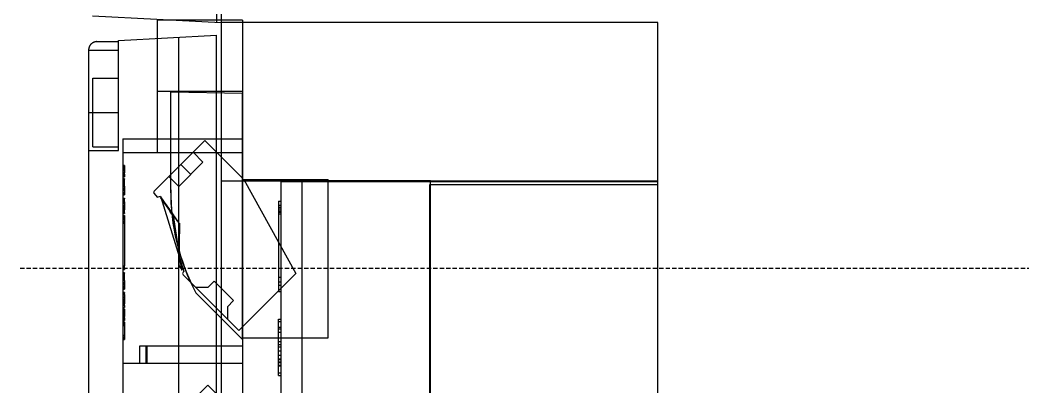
# Model space of a CAD drawing. Extents: x 0 to 233, y 0 to 414.
# Drawn here: x 0 to 116.5, y 193.2 to 235.8 of the extents above; entities that cross this region are included whole.
import ezdxf

# ---------------------------------------------------------------- set-up
doc = ezdxf.new("R2010")
doc.units = 0
doc.linetypes.add('DASHED', pattern=[0.75, 0.5, -0.25])
doc.layers.add('-15N-THT. THIẾT BỊ ĐÓNG MỞ', color=40, linetype='CONTINUOUS')

# ---------------------------------------------------------------- blocks, each defined once
blk = doc.blocks.new('06 - N - SC VSD CHIẾU HÔNG ATV630U75~D11N4')
at = {"layer": '-15N-THT. THIẾT BỊ ĐÓNG MỞ'}
for p, q in [((-210.13, 28.57), (-210.13, 171.66)), ((-209.63, 171.66), (-209.63, -90.99)), ((-224.57, 29.32), (-209.63, 28.54)), ((-217.09, 28.81), (-217.09, 13.43)), ((-207.15, 28.81), (-217.09, 28.81)), ((-217.09, 28.81), (-217.09, 28.81)), ((-214.7, 28.81), (-214.7, 28.81)), ((-158.93, 28.54), (-209.63, 28.54)), ((-209.63, 28.54), (-209.63, 28.54)), ((-207.15, 28.81), (-207.15, -40.17)), ((-207.15, 28.81), (-207.15, 28.81)), ((-207.15, 28.54), (-207.15, 28.54)), ((-158.93, 28.54), (-158.93, 28.54)), ((-158.93, -100.44), (-158.93, 28.54)), ((-221.57, 26.45), (-210.17, 27.05)), ((-214.61, 26.81), (-214.61, 26.81)), ((-214.61, 26.81), (-214.61, -200.32)), ((-210.17, 27.05), (-210.17, 27.05)), ((-210.17, -92.34), (-210.17, 27.05)), ((-224.99, 25.65), (-225, 25.62)), ((-224.98, 25.69), (-224.99, 25.65)), ((-224.96, 25.72), (-224.98, 25.69)), ((-224.95, 25.75), (-224.96, 25.72)), ((-224.93, 25.78), (-224.95, 25.75)), ((-224.92, 25.81), (-224.93, 25.78)), ((-224.9, 25.84), (-224.92, 25.81)), ((-224.88, 25.87), (-224.9, 25.84)), ((-224.86, 25.9), (-224.88, 25.87)), ((-224.84, 25.93), (-224.86, 25.9)), ((-224.82, 25.96), (-224.84, 25.93)), ((-224.8, 25.98), (-224.82, 25.96)), ((-224.77, 26.01), (-224.8, 25.98)), ((-224.75, 26.03), (-224.77, 26.01)), ((-224.73, 26.05), (-224.75, 26.03)), ((-224.7, 26.07), (-224.73, 26.05)), ((-224.68, 26.09), (-224.7, 26.07)), ((-224.65, 26.11), (-224.68, 26.09)), ((-224.63, 26.13), (-224.65, 26.11)), ((-224.6, 26.15), (-224.63, 26.13)), ((-224.58, 26.17), (-224.6, 26.15)), ((-224.55, 26.18), (-224.58, 26.17)), ((-224.52, 26.2), (-224.55, 26.18)), ((-224.5, 26.21), (-224.52, 26.2)), ((-224.47, 26.22), (-224.5, 26.21)), ((-224.44, 26.24), (-224.47, 26.22)), ((-224.42, 26.25), (-224.44, 26.24)), ((-224.39, 26.26), (-224.42, 26.25)), ((-224.36, 26.27), (-224.39, 26.26)), ((-224.33, 26.28), (-224.36, 26.27)), ((-224.3, 26.29), (-224.33, 26.28)), ((-224.28, 26.29), (-224.3, 26.29)), ((-224.25, 26.3), (-224.28, 26.29)), ((-224.22, 26.3), (-224.25, 26.3)), ((-224.19, 26.31), (-224.22, 26.3)), ((-224.16, 26.31), (-224.19, 26.31)), ((-224.14, 26.31), (-224.16, 26.31)), ((-224.11, 26.32), (-224.14, 26.31)), ((-224.1, 26.32), (-224.11, 26.32)), ((-224.1, 26.32), (-221.57, 26.32)), ((-224.1, 26.32), (-224.1, 26.32)), ((-221.57, 13.68), (-221.57, 26.45)), ((-221.57, 26.45), (-221.57, 26.45)), ((-221.57, 26.32), (-221.57, 26.32)), ((-225.03, 25.47), (-225.04, 25.44)), ((-225.04, 25.44), (-225.04, 25.4)), ((-225.04, 25.4), (-225.04, 25.36)), ((-225.04, 25.36), (-225.04, 25.32)), ((-225.04, 25.32), (-221.57, 25.32)), ((-225.04, 25.32), (-225.04, 25.32)), ((-225.04, 25.32), (-225.04, -201.27)), ((-225.02, 25.55), (-225.03, 25.51)), ((-225.03, 25.51), (-225.03, 25.47)), ((-225.01, 25.58), (-225.02, 25.55)), ((-225, 25.62), (-225.01, 25.58)), ((-224.55, 14.12), (-224.55, 22.08)), ((-224.55, 22.08), (-221.57, 22.08)), ((-207.15, 20.51), (-217.09, 20.51)), ((-217.09, 20.51), (-217.09, 20.51)), ((-215.5, 20.49), (-207.15, 20.34)), ((-215.5, 20.49), (-215.49, 20.49)), ((-215.5, 9.1), (-215.5, 20.49)), ((-215.49, 9.1), (-215.49, 20.49)), ((-215.49, 20.49), (-207.15, 20.34)), ((-207.15, 20.51), (-207.15, 20.51)), ((-207.15, 20.34), (-207.15, 20.34)), ((-207.15, -8.28), (-207.15, 20.34)), ((-225.04, 18.1), (-221.57, 18.1)), ((-224.55, 14.12), (-221.57, 14.12)), ((-221.07, 15.02), (-207.15, 15.02)), ((-221.07, 15.02), (-221.07, 15.02)), ((-221.07, 15.02), (-221.07, -36.51)), ((-217.43, 8.95), (-211.52, 14.85)), ((-217.09, 15.02), (-217.09, 15.02)), ((-211.52, 14.85), (-211.52, 14.85)), ((-211.52, 14.85), (-207.15, 10.48)), ((-207.15, 15.02), (-207.15, 15.02)), ((-225.04, 13.68), (-225.04, 13.68)), ((-225.04, 13.68), (-221.57, 13.68)), ((-221.57, 13.68), (-221.57, 13.68)), ((-221.07, 13.43), (-207.15, 13.43)), ((-221.07, 13.43), (-221.07, 13.43)), ((-217.09, 13.43), (-217.09, 13.43)), ((-212.91, 13.47), (-211.75, 12.31)), ((-220.87, 11.93), (-221.07, 11.93)), ((-221.07, 11.93), (-220.87, 11.93)), ((-220.87, 11.88), (-221.07, 11.88)), ((-221.07, 11.8), (-220.87, 11.8)), ((-220.87, 11.78), (-221.07, 11.78)), ((-220.87, 11.77), (-221.07, 11.77)), ((-221.07, 11.77), (-220.87, 11.77)), ((-220.87, 11.72), (-221.07, 11.72)), ((-221.07, 11.7), (-220.87, 11.7)), ((-220.87, 11.66), (-221.07, 11.66)), ((-220.87, 11.93), (-220.87, 11.93)), ((-220.87, 11.93), (-220.87, 11.08)), ((-211.75, 12.31), (-214.56, 9.49)), ((-213.16, 10.9), (-214.32, 12.06)), ((-221.07, 11.56), (-220.87, 11.56)), ((-221.07, 11.55), (-220.87, 11.55)), ((-221.07, 11.47), (-220.87, 11.47)), ((-220.87, 11.43), (-221.07, 11.43)), ((-220.87, 11.39), (-221.07, 11.39)), ((-221.07, 11.38), (-221.07, 11.38)), ((-221.07, 11.38), (-220.87, 11.38)), ((-221.07, 11.38), (-220.87, 11.38)), ((-221.07, 11.38), (-220.87, 11.38)), ((-220.87, 11.37), (-221.07, 11.37)), ((-220.87, 11.3), (-221.07, 11.3)), ((-220.87, 11.13), (-221.07, 11.13)), ((-221.07, 11.08), (-220.87, 11.08)), ((-220.87, 11.01), (-221.07, 11.01)), ((-220.87, 10.93), (-221.07, 10.93)), ((-220.87, 10.92), (-221.07, 10.92)), ((-221.07, 10.89), (-221.07, 10.89)), ((-220.87, 10.89), (-221.07, 10.89)), ((-221.07, 10.89), (-220.87, 10.89)), ((-221.07, 10.89), (-220.87, 10.89)), ((-221.07, 10.83), (-220.87, 10.83)), ((-221.07, 10.82), (-220.87, 10.82)), ((-221.07, 10.66), (-220.87, 10.66)), ((-220.87, 10.66), (-221.07, 10.66)), ((-220.87, 10.61), (-221.07, 10.61)), ((-221.07, 10.61), (-220.87, 10.61)), ((-221.07, 10.61), (-220.87, 10.61)), ((-220.87, 11.38), (-220.87, 11.38)), ((-220.87, 10.92), (-220.87, 11.08)), ((-220.87, 10.92), (-220.87, 10.89)), ((-220.87, 10.89), (-220.87, 10.89)), ((-220.87, 10.89), (-220.87, 10.82)), ((-220.87, 10.82), (-220.87, 10.66)), ((-220.87, 10.66), (-220.87, 10.61)), ((-215.72, 10.65), (-214.56, 9.49)), ((-220.87, 10.39), (-221.07, 10.39)), ((-220.87, 10.36), (-221.07, 10.36)), ((-221.07, 10.36), (-220.87, 10.36)), ((-220.87, 10.32), (-221.07, 10.32)), ((-220.87, 10.31), (-221.07, 10.31)), ((-221.07, 10.29), (-220.87, 10.29)), ((-220.87, 10.29), (-221.07, 10.29)), ((-220.87, 10.2), (-221.07, 10.2)), ((-220.87, 10.15), (-221.07, 10.15)), ((-221.07, 10.09), (-220.87, 10.09)), ((-221.07, 9.99), (-220.87, 9.99)), ((-221.07, 9.98), (-220.87, 9.98)), ((-220.87, 9.94), (-221.07, 9.94)), ((-221.07, 9.92), (-220.87, 9.92)), ((-220.87, 9.89), (-221.07, 9.89)), ((-220.87, 9.81), (-221.07, 9.81)), ((-220.87, 9.78), (-221.07, 9.78)), ((-220.87, 9.67), (-221.07, 9.67)), ((-220.87, 9.52), (-221.07, 9.52)), ((-220.87, 9.51), (-221.07, 9.51)), ((-220.87, 9.49), (-221.07, 9.49)), ((-220.87, 9.47), (-221.07, 9.47)), ((-220.87, 10.39), (-220.87, 10.36)), ((-220.87, 9.52), (-220.87, 10.36)), ((-220.87, 9.52), (-220.87, 8.52)), ((-158.93, 10.1), (-209.63, 10.1)), ((-209.63, 10.1), (-209.63, 10.1)), ((-207.15, 10.48), (-207.15, 10.48)), ((-207.15, 10.32), (-207.15, 10.32)), ((-207.15, 10.32), (-197.21, 10.32)), ((-207, 10.32), (-200.98, -0.6)), ((-207, 10.32), (-207, 10.32)), ((-205.95, 10.1), (-205.95, 10.15)), ((-185.33, 10.15), (-205.95, 10.15)), ((-205.95, 10.15), (-205.95, 10.15)), ((-205.95, 10.1), (-205.95, 10.1)), ((-202.68, 10.15), (-202.68, 10.1)), ((-202.68, 10.03), (-202.68, 10.03)), ((-158.93, 10.03), (-202.68, 10.03)), ((-202.68, -40.49), (-202.68, 10.03)), ((-200.21, 10.1), (-200.21, 10.15)), ((-200.21, -40.49), (-200.21, 10.03)), ((-197.21, -8.07), (-197.21, 10.32)), ((-197.21, 10.32), (-197.21, 10.32)), ((-185.38, 9.72), (-185.38, 9.72)), ((-185.38, 9.72), (-158.93, 9.72)), ((-185.38, -40.49), (-185.38, 9.72)), ((-185.33, 10.1), (-185.33, 10.15)), ((-185.33, 10.15), (-185.33, 10.15)), ((-185.33, 10.1), (-185.33, 10.1)), ((-185.33, -40.49), (-185.33, 10.03)), ((-185.33, 9.72), (-185.33, 9.72)), ((-158.93, 10.1), (-158.93, 10.1)), ((-158.93, 10.03), (-158.93, 10.03)), ((-158.93, 9.72), (-158.93, 9.72)), ((-220.87, 9.27), (-221.07, 9.27)), ((-221.07, 9.17), (-220.87, 9.17)), ((-220.87, 9.09), (-221.07, 9.09)), ((-220.87, 9.08), (-221.07, 9.08)), ((-221.07, 9.03), (-220.87, 9.03)), ((-221.07, 9.03), (-220.87, 9.03)), ((-221.07, 8.79), (-220.87, 8.79)), ((-220.87, 8.78), (-221.07, 8.78)), ((-220.87, 8.59), (-221.07, 8.59)), ((-221.07, 8.52), (-220.87, 8.52)), ((-221.07, 8.52), (-220.87, 8.52)), ((-220.87, 8.52), (-220.87, 8.52)), ((-217.43, 8.95), (-217.43, 8.95)), ((-217.43, 8.67), (-217.06, 8.26)), ((-217.43, 8.67), (-217.43, 8.67)), ((-217.06, 8.26), (-216.68, 8.36)), ((-217.06, 8.26), (-217.06, 8.26)), ((-216.61, 8.27), (-216.69, 8.21)), ((-216.69, 8.21), (-216.69, 8.21)), ((-216.69, 8.21), (-216.67, 8.18)), ((-216.68, 8.36), (-213.99, -0.38)), ((-216.68, 8.36), (-216.68, 8.36)), ((-216.6, 8.25), (-216.68, 8.19)), ((-216.59, 8.24), (-216.67, 8.18)), ((-216.59, 8.24), (-216.67, 8.18)), ((-216.67, 8.18), (-216.59, 8.24)), ((-216.59, 8.23), (-216.67, 8.18)), ((-216.67, 8.18), (-216.01, 7.24)), ((-216.67, 8.18), (-216.67, 8.18)), ((-216.57, 8.2), (-216.65, 8.15)), ((-216.65, 8.15), (-216.57, 8.2)), ((-216.56, 8.2), (-216.64, 8.14)), ((-216.56, 8.19), (-216.64, 8.13)), ((-216.56, 8.19), (-216.64, 8.14)), ((-216.55, 8.18), (-216.63, 8.12)), ((-216.63, 8.12), (-216.55, 8.18)), ((-216.54, 8.17), (-216.63, 8.11)), ((-216.55, 8.17), (-216.63, 8.12)), ((-216.54, 8.17), (-216.62, 8.11)), ((-216.61, 8.27), (-216.61, 8.27)), ((-216.59, 8.23), (-216.59, 8.23)), ((-216.56, 8.19), (-216.56, 8.19)), ((-215.5, 9.1), (-215.49, 9.1)), ((-221.07, 8.13), (-221.07, 8.13)), ((-221.07, 8.13), (-220.87, 8.13)), ((-221.07, 8.13), (-220.87, 8.13)), ((-220.87, 8.11), (-221.07, 8.11)), ((-221.07, 8.06), (-220.87, 8.06)), ((-220.87, 8.05), (-221.07, 8.05)), ((-220.87, 7.88), (-221.07, 7.88)), ((-220.87, 7.82), (-221.07, 7.82)), ((-220.87, 7.7), (-221.07, 7.7)), ((-221.07, 7.64), (-221.07, 7.64)), ((-221.07, 7.64), (-220.87, 7.64)), ((-221.07, 7.57), (-220.87, 7.57)), ((-220.87, 7.47), (-221.07, 7.47)), ((-221.07, 7.3), (-220.87, 7.3)), ((-221.07, 7.12), (-220.87, 7.12)), ((-220.87, 7.06), (-221.07, 7.06)), ((-220.87, 8.13), (-220.87, 8.13)), ((-220.87, 8.13), (-220.87, 8.13)), ((-220.87, 8.13), (-220.87, 8.06)), ((-220.87, 7.7), (-220.87, 8.06)), ((-220.87, 7.7), (-220.87, 7.3)), ((-220.87, 7.64), (-220.87, 7.64)), ((-220.87, 7.3), (-220.87, 6.9)), ((-216.64, 8.13), (-216.64, 8.13)), ((-216.52, 8.14), (-216.6, 8.08)), ((-216.52, 8.13), (-216.6, 8.08)), ((-216.51, 8.12), (-216.59, 8.06)), ((-216.5, 8.11), (-216.58, 8.05)), ((-216.49, 8.1), (-216.58, 8.04)), ((-216.49, 8.1), (-216.57, 8.04)), ((-216.47, 8.06), (-216.55, 8)), ((-216.47, 8.06), (-216.55, 8)), ((-216.45, 8.04), (-216.54, 7.99)), ((-216.45, 8.04), (-216.53, 7.98)), ((-216.45, 8.04), (-216.53, 7.98)), ((-216.53, 7.98), (-216.53, 7.98)), ((-216.44, 8.02), (-216.52, 7.96)), ((-216.44, 8.02), (-216.52, 7.96)), ((-216.52, 7.96), (-216.44, 8.02)), ((-216.52, 7.96), (-216.44, 8.02)), ((-216.42, 8), (-216.5, 7.94)), ((-216.42, 7.99), (-216.5, 7.94)), ((-216.42, 7.99), (-216.5, 7.93)), ((-216.5, 7.93), (-216.42, 7.99)), ((-216.41, 7.98), (-216.49, 7.92)), ((-216.41, 7.98), (-216.49, 7.92)), ((-216.4, 7.97), (-216.48, 7.91)), ((-216.4, 7.97), (-216.48, 7.91)), ((-216.4, 7.96), (-216.48, 7.91)), ((-216.48, 7.91), (-216.4, 7.96)), ((-216.48, 7.91), (-216.4, 7.96)), ((-216.39, 7.95), (-216.47, 7.9)), ((-216.39, 7.95), (-216.47, 7.9)), ((-216.38, 7.94), (-216.46, 7.88)), ((-216.38, 7.94), (-216.46, 7.88)), ((-216.38, 7.93), (-216.46, 7.88)), ((-216.45, 8.04), (-216.45, 8.04)), ((-216.37, 7.93), (-216.45, 7.87)), ((-216.37, 7.92), (-216.45, 7.87)), ((-216.37, 7.92), (-216.45, 7.86)), ((-216.37, 7.92), (-216.45, 7.86)), ((-216.37, 7.92), (-216.45, 7.86)), ((-216.37, 7.92), (-216.45, 7.86)), ((-216.37, 7.92), (-216.45, 7.87)), ((-216.37, 7.92), (-216.45, 7.86)), ((-216.45, 7.86), (-216.37, 7.92)), ((-216.45, 7.86), (-216.37, 7.92)), ((-216.36, 7.91), (-216.44, 7.85)), ((-216.36, 7.9), (-216.44, 7.85)), ((-216.36, 7.9), (-216.44, 7.85)), ((-216.44, 7.85), (-216.44, 7.85)), ((-216.35, 7.89), (-216.43, 7.83)), ((-216.35, 7.89), (-216.43, 7.84)), ((-216.34, 7.88), (-216.42, 7.82)), ((-216.34, 7.88), (-216.42, 7.82)), ((-216.42, 7.82), (-216.34, 7.88)), ((-216.34, 7.87), (-216.42, 7.82)), ((-216.33, 7.87), (-216.41, 7.81)), ((-216.33, 7.86), (-216.41, 7.81)), ((-216.32, 7.86), (-216.41, 7.8)), ((-216.33, 7.86), (-216.41, 7.8)), ((-216.41, 7.81), (-216.41, 7.81)), ((-216.32, 7.85), (-216.4, 7.79)), ((-216.38, 7.94), (-216.39, 7.95)), ((-216.31, 7.84), (-216.39, 7.78)), ((-216.31, 7.83), (-216.39, 7.78)), ((-216.31, 7.83), (-216.39, 7.77)), ((-216.31, 7.83), (-216.39, 7.78)), ((-216.3, 7.83), (-216.39, 7.77)), ((-216.37, 7.93), (-216.38, 7.94)), ((-216.3, 7.82), (-216.38, 7.76)), ((-216.29, 7.81), (-216.38, 7.76)), ((-216.36, 7.91), (-216.37, 7.93)), ((-216.29, 7.81), (-216.37, 7.75)), ((-216.29, 7.8), (-216.37, 7.75)), ((-216.36, 7.91), (-216.36, 7.91)), ((-216.35, 7.89), (-216.36, 7.91)), ((-216.28, 7.8), (-216.36, 7.74)), ((-216.28, 7.79), (-216.36, 7.73)), ((-216.28, 7.79), (-216.36, 7.73)), ((-216.28, 7.79), (-216.36, 7.73)), ((-216.28, 7.79), (-216.36, 7.74)), ((-216.34, 7.87), (-216.35, 7.89)), ((-216.27, 7.78), (-216.35, 7.73)), ((-216.32, 7.85), (-216.34, 7.87)), ((-216.33, 7.86), (-216.33, 7.86)), ((-216.31, 7.83), (-216.32, 7.85)), ((-216.24, 7.73), (-216.32, 7.67)), ((-216.23, 7.72), (-216.31, 7.67)), ((-216.23, 7.72), (-216.31, 7.66)), ((-216.22, 7.71), (-216.3, 7.66)), ((-216.22, 7.7), (-216.3, 7.65)), ((-216.21, 7.7), (-216.3, 7.64)), ((-216.21, 7.7), (-216.29, 7.64)), ((-216.19, 7.67), (-216.28, 7.61)), ((-216.19, 7.67), (-216.27, 7.61)), ((-216.19, 7.66), (-216.27, 7.6)), ((-216.19, 7.66), (-216.27, 7.61)), ((-216.19, 7.66), (-216.27, 7.6)), ((-216.19, 7.66), (-216.27, 7.61)), ((-216.18, 7.65), (-216.26, 7.59)), ((-216.18, 7.65), (-216.26, 7.6)), ((-216.17, 7.64), (-216.25, 7.58)), ((-216.17, 7.64), (-216.25, 7.58)), ((-216.25, 7.58), (-216.25, 7.58)), ((-216.15, 7.61), (-216.23, 7.55)), ((-216.15, 7.61), (-216.23, 7.55)), ((-216.14, 7.6), (-216.22, 7.54)), ((-216.13, 7.59), (-216.22, 7.53)), ((-216.13, 7.58), (-216.21, 7.52)), ((-216.21, 7.52), (-216.21, 7.52)), ((-216.17, 7.64), (-216.17, 7.64)), ((-216.09, 7.52), (-216.17, 7.47)), ((-216.07, 7.49), (-216.15, 7.44)), ((-216.06, 7.48), (-216.14, 7.42)), ((-216.05, 7.47), (-216.14, 7.41)), ((-216.13, 7.58), (-216.13, 7.58)), ((-216.04, 7.46), (-216.12, 7.4)), ((-216.04, 7.45), (-216.12, 7.39)), ((-216.12, 7.4), (-216.12, 7.4)), ((-216.03, 7.44), (-216.11, 7.38)), ((-216.03, 7.43), (-216.11, 7.38)), ((-216.03, 7.43), (-216.11, 7.38)), ((-216.01, 7.41), (-216.09, 7.35)), ((-216.01, 7.41), (-216.09, 7.35)), ((-216.09, 7.35), (-216.09, 7.35)), ((-216, 7.4), (-216.08, 7.34)), ((-216, 7.39), (-216.08, 7.33)), ((-216.08, 7.34), (-216.08, 7.34)), ((-215.98, 7.36), (-216.06, 7.3)), ((-215.97, 7.35), (-216.05, 7.29)), ((-216.04, 7.46), (-216.04, 7.46)), ((-215.96, 7.34), (-216.04, 7.28)), ((-215.96, 7.34), (-216.04, 7.28)), ((-215.95, 7.33), (-216.03, 7.27)), ((-215.95, 7.32), (-216.03, 7.27)), ((-215.95, 7.32), (-216.03, 7.26)), ((-216.03, 7.27), (-216.03, 7.27)), ((-215.94, 7.3), (-216.02, 7.24)), ((-216.01, 7.41), (-216.01, 7.41)), ((-215.93, 7.3), (-216.01, 7.24)), ((-216.01, 7.24), (-216.01, 7.24)), ((-216.01, 7.24), (-216.01, 7.23)), ((-216.01, 7.23), (-216.01, 7.23)), ((-216.01, 7.23), (-216, 7.22)), ((-216, 7.4), (-216, 7.4)), ((-216, 7.22), (-216, 7.22)), ((-216, 7.22), (-215.99, 7.2)), ((-215.99, 7.2), (-215.98, 7.19)), ((-215.9, 7.25), (-215.98, 7.19)), ((-215.9, 7.25), (-215.98, 7.19)), ((-215.98, 7.19), (-215.97, 7.17)), ((-215.97, 7.17), (-215.95, 7.16)), ((-215.95, 7.32), (-215.95, 7.32)), ((-215.95, 7.16), (-215.94, 7.13)), ((-215.86, 7.2), (-215.94, 7.14)), ((-215.85, 7.19), (-215.94, 7.13)), ((-215.94, 7.13), (-215.92, 7.11)), ((-215.85, 7.18), (-215.93, 7.12)), ((-215.85, 7.18), (-215.93, 7.12)), ((-215.93, 7.12), (-215.93, 7.12)), ((-215.84, 7.16), (-215.92, 7.11)), ((-215.83, 7.16), (-215.92, 7.1)), ((-215.92, 7.1), (-215.92, 7.11)), ((-215.92, 7.1), (-215.91, 7.1)), ((-215.91, 7.1), (-215.91, 7.1)), ((-215.91, 7.1), (-215.91, 7.09)), ((-215.91, 7.09), (-215.91, 7.09)), ((-215.91, 7.09), (-215.9, 7.08)), ((-215.82, 7.14), (-215.9, 7.08)), ((-215.9, 7.08), (-215.89, 7.07)), ((-215.9, 7.08), (-215.9, 7.08)), ((-215.81, 7.12), (-215.89, 7.06)), ((-215.89, 7.07), (-215.88, 7.06)), ((-215.88, 7.06), (-215.87, 7.04)), ((-215.79, 7.09), (-215.87, 7.03)), ((-215.87, 7.04), (-215.86, 7.02)), ((-215.86, 7.02), (-215.85, 7)), ((-215.85, 7.18), (-215.85, 7.18)), ((-215.85, 7), (-215.83, 6.97)), ((-215.76, 7.05), (-215.84, 6.99)), ((-215.76, 7.05), (-215.84, 6.99)), ((-215.76, 7.05), (-215.84, 6.99)), ((-215.76, 7.04), (-215.84, 6.99)), ((-215.75, 7.03), (-215.83, 6.97)), ((-215.82, 7.14), (-215.82, 7.14)), ((-215.8, 7.12), (-215.81, 7.12)), ((-215.73, 7.01), (-215.81, 6.95)), ((-215.8, 7.11), (-215.8, 7.12)), ((-215.8, 7.1), (-215.8, 7.11)), ((-215.8, 7.11), (-215.8, 7.11)), ((-215.8, 7.11), (-215.8, 7.11)), ((-215.79, 7.1), (-215.8, 7.1)), ((-215.72, 6.99), (-215.8, 6.93)), ((-215.79, 7.09), (-215.79, 7.1)), ((-215.78, 7.08), (-215.79, 7.09)), ((-215.77, 7.07), (-215.78, 7.08)), ((-215.77, 7.06), (-215.77, 7.07)), ((-215.76, 7.05), (-215.77, 7.06)), ((-215.75, 7.04), (-215.76, 7.05)), ((-215.75, 7.03), (-215.75, 7.04)), ((-215.74, 7.03), (-215.75, 7.03)), ((-215.74, 7.02), (-215.74, 7.03)), ((-215.73, 7.01), (-215.74, 7.02)), ((-215.73, 7.01), (-215.73, 7.01)), ((-215.73, 7), (-215.73, 7.01)), ((-215.73, 7.01), (-215.73, 7.01)), ((-215.73, 7.01), (-215.73, 7.01)), ((-215.72, 7), (-215.73, 7)), ((-215.73, 7), (-215.73, 7)), ((-215.72, 6.99), (-215.72, 7)), ((-215.72, 7), (-215.72, 7)), ((-215.71, 6.98), (-215.72, 6.99)), ((-202.97, 7.79), (-202.97, -2.71)), ((-202.97, 7.79), (-202.68, 7.79)), ((-202.68, 7.76), (-202.97, 7.76)), ((-202.68, 7.76), (-202.97, 7.76)), ((-202.68, 7.29), (-202.97, 7.29)), ((-202.68, 7.06), (-202.97, 7.06)), ((-220.87, 6.9), (-221.07, 6.9)), ((-221.07, 6.87), (-221.07, 6.87)), ((-221.07, 6.87), (-220.87, 6.87)), ((-221.07, 6.84), (-221.07, 6.84)), ((-221.07, 6.84), (-220.87, 6.84)), ((-221.07, 6.84), (-220.87, 6.84)), ((-221.07, 6.8), (-220.87, 6.8)), ((-220.87, 6.8), (-221.07, 6.8)), ((-220.87, 6.72), (-221.07, 6.72)), ((-220.87, 6.62), (-221.07, 6.62)), ((-220.87, 6.6), (-221.07, 6.6)), ((-220.87, 6.44), (-221.07, 6.44)), ((-221.07, 6.44), (-220.87, 6.44)), ((-221.07, 6.37), (-221.07, 6.37)), ((-221.07, 6.37), (-220.87, 6.37)), ((-221.07, 6.12), (-220.87, 6.12)), ((-221.07, 6.12), (-220.87, 6.12)), ((-220.87, 6.06), (-221.07, 6.06)), ((-220.87, 5.97), (-221.07, 5.97)), ((-220.87, 5.92), (-221.07, 5.92)), ((-220.87, 6.9), (-220.87, 6.8)), ((-220.87, 6.87), (-220.87, 6.87)), ((-220.87, 6.84), (-220.87, 6.84)), ((-220.87, 6.44), (-220.87, 6.8)), ((-220.87, 6.44), (-220.87, 6.37)), ((-220.87, 6.37), (-220.87, 6.37)), ((-220.87, 6.12), (-220.87, 5.43)), ((-215.83, 6.97), (-215.82, 6.96)), ((-215.82, 6.96), (-215.81, 6.95)), ((-215.81, 6.95), (-215.8, 6.93)), ((-215.8, 6.93), (-215.79, 6.92)), ((-215.79, 6.92), (-215.78, 6.9)), ((-215.7, 6.96), (-215.78, 6.9)), ((-215.7, 6.96), (-215.78, 6.91)), ((-215.78, 6.9), (-215.77, 6.89)), ((-215.77, 6.89), (-215.76, 6.87)), ((-215.76, 6.87), (-215.74, 6.85)), ((-215.74, 6.85), (-215.73, 6.84)), ((-215.73, 6.84), (-215.72, 6.82)), ((-215.64, 6.88), (-215.72, 6.83)), ((-215.64, 6.87), (-215.72, 6.82)), ((-215.63, 6.87), (-215.72, 6.82)), ((-215.64, 6.87), (-215.72, 6.82)), ((-215.72, 6.82), (-215.71, 6.8)), ((-215.7, 6.97), (-215.71, 6.98)), ((-215.71, 6.98), (-215.71, 6.98)), ((-215.63, 6.87), (-215.71, 6.81)), ((-215.71, 6.8), (-215.69, 6.78)), ((-215.7, 6.96), (-215.7, 6.97)), ((-215.69, 6.96), (-215.7, 6.96)), ((-215.62, 6.85), (-215.7, 6.79)), ((-215.61, 6.84), (-215.7, 6.79)), ((-215.69, 6.95), (-215.69, 6.96)), ((-215.69, 6.94), (-215.69, 6.95)), ((-215.68, 6.94), (-215.69, 6.94)), ((-215.61, 6.84), (-215.69, 6.78)), ((-215.61, 6.84), (-215.69, 6.78)), ((-215.69, 6.78), (-215.68, 6.76)), ((-215.68, 6.93), (-215.68, 6.94)), ((-215.67, 6.92), (-215.68, 6.93)), ((-215.68, 6.76), (-215.66, 6.74)), ((-215.66, 6.91), (-215.67, 6.92)), ((-215.59, 6.81), (-215.67, 6.75)), ((-215.59, 6.81), (-215.67, 6.75)), ((-215.58, 6.8), (-215.67, 6.74)), ((-215.59, 6.8), (-215.67, 6.75)), ((-215.66, 6.9), (-215.66, 6.91)), ((-215.65, 6.89), (-215.66, 6.9)), ((-215.66, 6.74), (-215.65, 6.72)), ((-215.64, 6.88), (-215.65, 6.89)), ((-215.65, 6.72), (-215.63, 6.7)), ((-215.63, 6.87), (-215.64, 6.88)), ((-215.64, 6.88), (-215.64, 6.88)), ((-215.64, 6.88), (-215.64, 6.88)), ((-215.64, 6.88), (-215.64, 6.88)), ((-215.56, 6.76), (-215.64, 6.7)), ((-215.56, 6.76), (-215.64, 6.7)), ((-215.63, 6.86), (-215.63, 6.87)), ((-215.62, 6.85), (-215.63, 6.86)), ((-215.63, 6.7), (-215.62, 6.68)), ((-215.61, 6.84), (-215.62, 6.85)), ((-215.62, 6.68), (-215.6, 6.65)), ((-215.61, 6.83), (-215.61, 6.84)), ((-215.61, 6.84), (-215.61, 6.84)), ((-215.6, 6.83), (-215.61, 6.83)), ((-215.6, 6.82), (-215.6, 6.83)), ((-215.59, 6.81), (-215.6, 6.82)), ((-215.6, 6.82), (-215.6, 6.82)), ((-215.6, 6.65), (-215.59, 6.63)), ((-215.59, 6.8), (-215.59, 6.81)), ((-215.58, 6.8), (-215.59, 6.8)), ((-215.51, 6.7), (-215.59, 6.64)), ((-215.51, 6.7), (-215.59, 6.64)), ((-215.51, 6.7), (-215.59, 6.64)), ((-215.51, 6.69), (-215.59, 6.63)), ((-215.51, 6.69), (-215.59, 6.63)), ((-215.51, 6.69), (-215.59, 6.64)), ((-215.51, 6.69), (-215.59, 6.63)), ((-215.35, 6.29), (-215.59, 6.63)), ((-215.59, 6.63), (-215.59, 6.63)), ((-215.58, 6.79), (-215.58, 6.8)), ((-215.57, 6.78), (-215.58, 6.79)), ((-215.5, 6.67), (-215.58, 6.62)), ((-215.49, 6.67), (-215.58, 6.62)), ((-215.56, 6.77), (-215.57, 6.78)), ((-215.56, 6.76), (-215.56, 6.77)), ((-215.55, 6.75), (-215.56, 6.76)), ((-215.48, 6.65), (-215.56, 6.6)), ((-215.48, 6.65), (-215.56, 6.59)), ((-215.54, 6.74), (-215.55, 6.75)), ((-215.55, 6.75), (-215.55, 6.75)), ((-215.47, 6.64), (-215.55, 6.58)), ((-215.55, 6.58), (-215.55, 6.58)), ((-215.53, 6.72), (-215.54, 6.74)), ((-215.46, 6.63), (-215.54, 6.57)), ((-215.52, 6.71), (-215.53, 6.72)), ((-215.44, 6.6), (-215.53, 6.54)), ((-215.52, 6.7), (-215.52, 6.71)), ((-215.51, 6.69), (-215.52, 6.7)), ((-215.51, 6.69), (-215.51, 6.69)), ((-215.5, 6.68), (-215.51, 6.69)), ((-215.49, 6.67), (-215.5, 6.68)), ((-215.41, 6.56), (-215.5, 6.5)), ((-215.42, 6.56), (-215.5, 6.5)), ((-215.49, 6.66), (-215.49, 6.67)), ((-215.48, 6.65), (-215.49, 6.66)), ((-215.41, 6.55), (-215.49, 6.49)), ((-215.41, 6.54), (-215.49, 6.49)), ((-215.47, 6.64), (-215.48, 6.65)), ((-215.48, 6.65), (-215.48, 6.65)), ((-215.47, 6.64), (-215.47, 6.64)), ((-215.46, 6.63), (-215.47, 6.64)), ((-215.46, 6.62), (-215.46, 6.63)), ((-215.45, 6.61), (-215.46, 6.62)), ((-215.37, 6.5), (-215.46, 6.44)), ((-215.44, 6.6), (-215.45, 6.61)), ((-215.45, 6.61), (-215.45, 6.61)), ((-215.37, 6.5), (-215.45, 6.44)), ((-215.37, 6.5), (-215.45, 6.44)), ((-215.45, 6.44), (-215.45, 6.44)), ((-215.44, 6.59), (-215.44, 6.6)), ((-215.43, 6.58), (-215.44, 6.59)), ((-215.42, 6.57), (-215.43, 6.58)), ((-215.43, 6.58), (-215.43, 6.58)), ((-215.34, 6.46), (-215.43, 6.4)), ((-215.42, 6.56), (-215.42, 6.57)), ((-215.42, 6.57), (-215.42, 6.57)), ((-215.41, 6.55), (-215.42, 6.56)), ((-215.34, 6.46), (-215.42, 6.4)), ((-215.34, 6.46), (-215.42, 6.4)), ((-215.34, 6.45), (-215.42, 6.39)), ((-215.33, 6.44), (-215.42, 6.39)), ((-215.42, 6.39), (-215.42, 6.39)), ((-215.41, 6.55), (-215.41, 6.55)), ((-215.4, 6.54), (-215.41, 6.55)), ((-215.33, 6.44), (-215.41, 6.38)), ((-215.33, 6.44), (-215.41, 6.38)), ((-215.33, 6.44), (-215.41, 6.38)), ((-215.33, 6.44), (-215.41, 6.38)), ((-215.39, 6.52), (-215.4, 6.54)), ((-215.38, 6.51), (-215.39, 6.52)), ((-215.38, 6.5), (-215.38, 6.51)), ((-215.38, 6.51), (-215.38, 6.51)), ((-215.37, 6.5), (-215.38, 6.5)), ((-215.38, 6.5), (-215.38, 6.5)), ((-215.37, 6.5), (-215.37, 6.5)), ((-215.37, 6.49), (-215.37, 6.5)), ((-215.36, 6.48), (-215.37, 6.49)), ((-215.36, 6.47), (-215.36, 6.48)), ((-215.35, 6.47), (-215.36, 6.47)), ((-215.34, 6.46), (-215.35, 6.47)), ((-215.27, 6.35), (-215.35, 6.29)), ((-215.27, 6.35), (-215.35, 6.29)), ((-215.27, 6.35), (-215.35, 6.29)), ((-215.35, 6.29), (-215.34, 6.27)), ((-215.34, 6.45), (-215.34, 6.46)), ((-215.33, 6.43), (-215.34, 6.45)), ((-215.26, 6.33), (-215.34, 6.27)), ((-215.34, 6.27), (-215.34, 6.27)), ((-215.34, 6.27), (-215.33, 6.26)), ((-215.33, 6.44), (-215.33, 6.44)), ((-215.32, 6.42), (-215.33, 6.43)), ((-215.33, 6.26), (-215.32, 6.24)), ((-215.31, 6.41), (-215.32, 6.42)), ((-215.24, 6.31), (-215.32, 6.25)), ((-215.32, 6.24), (-215.31, 6.23)), ((-215.3, 6.39), (-215.31, 6.41)), ((-215.31, 6.23), (-215.3, 6.22)), ((-215.29, 6.38), (-215.3, 6.39)), ((-215.3, 6.22), (-215.29, 6.21)), ((-215.28, 6.37), (-215.29, 6.38)), ((-215.29, 6.21), (-215.29, 6.2)), ((-215.29, 6.2), (-215.28, 6.19)), ((-215.27, 6.36), (-215.28, 6.37)), ((-215.2, 6.25), (-215.28, 6.2)), ((-215.28, 6.2), (-215.28, 6.2)), ((-215.28, 6.19), (-215.28, 6.19)), ((-215.28, 6.19), (-215.27, 6.18)), ((-215.27, 6.34), (-215.27, 6.36)), ((-215.26, 6.33), (-215.27, 6.34)), ((-215.18, 6.23), (-215.27, 6.17)), ((-215.18, 6.23), (-215.27, 6.17)), ((-215.19, 6.23), (-215.27, 6.17)), ((-215.19, 6.23), (-215.27, 6.18)), ((-215.27, 6.18), (-215.27, 6.18)), ((-215.27, 6.18), (-215.27, 6.17)), ((-215.27, 6.17), (-215.26, 6.16)), ((-215.27, 6.17), (-215.27, 6.17)), ((-215.27, 6.17), (-215.27, 6.17)), ((-215.27, 6.17), (-215.27, 6.17)), ((-215.26, 6.33), (-215.26, 6.33)), ((-215.25, 6.32), (-215.26, 6.33)), ((-215.26, 6.16), (-215.25, 6.15)), ((-215.24, 6.31), (-215.25, 6.32)), ((-215.25, 6.15), (-215.25, 6.15)), ((-215.25, 6.15), (-215.24, 6.14)), ((-215.23, 6.3), (-215.24, 6.31)), ((-215.24, 6.14), (-215.24, 6.13)), ((-215.24, 6.13), (-215.23, 6.12)), ((-215.23, 6.29), (-215.23, 6.3)), ((-215.22, 6.28), (-215.23, 6.29)), ((-215.15, 6.18), (-215.23, 6.12)), ((-215.23, 6.12), (-214.24, -0.2)), ((-215.21, 6.27), (-215.22, 6.28)), ((-215.14, 6.16), (-215.22, 6.1)), ((-215.22, 6.1), (-215.22, 6.1)), ((-215.2, 6.26), (-215.21, 6.27)), ((-215.13, 6.15), (-215.21, 6.09)), ((-215.2, 6.25), (-215.2, 6.26)), ((-215.2, 6.25), (-215.2, 6.25)), ((-215.19, 6.24), (-215.2, 6.25)), ((-215.19, 6.23), (-215.19, 6.24)), ((-215.18, 6.22), (-215.19, 6.23)), ((-215.17, 6.2), (-215.18, 6.22)), ((-215.1, 6.1), (-215.18, 6.05)), ((-215.16, 6.19), (-215.17, 6.2)), ((-215.15, 6.18), (-215.16, 6.19)), ((-215.14, 6.17), (-215.15, 6.18)), ((-215.07, 6.06), (-215.15, 6.01)), ((-215.07, 6.06), (-215.15, 6.01)), ((-215.07, 6.06), (-215.15, 6)), ((-215.15, 6.01), (-215.15, 6.01)), ((-215.14, 6.16), (-215.14, 6.17)), ((-215.14, 6.16), (-215.14, 6.16)), ((-215.13, 6.16), (-215.14, 6.16)), ((-215.13, 6.15), (-215.13, 6.16)), ((-215.13, 6.15), (-215.13, 6.15)), ((-215.13, 6.15), (-215.13, 6.15)), ((-215.13, 6.15), (-215.13, 6.15)), ((-215.07, 6.06), (-215.07, 6.06)), ((-214.99, 5.95), (-215.07, 5.89)), ((-214.98, 5.94), (-215.06, 5.88)), ((-215.06, 5.88), (-215.06, 5.88)), ((-214.96, 5.92), (-215.05, 5.86)), ((-215.05, 5.86), (-214.96, 5.92)), ((-214.96, 5.91), (-215.05, 5.86)), ((-214.95, 5.89), (-215.03, 5.84)), ((-214.94, 5.88), (-215.02, 5.82)), ((-214.94, 5.88), (-215.02, 5.82)), ((-214.93, 5.87), (-215.02, 5.81)), ((-214.92, 5.85), (-215, 5.8)), ((-214.92, 5.85), (-215, 5.79)), ((-214.98, 5.94), (-214.98, 5.94)), ((-214.94, 5.88), (-214.94, 5.88)), ((-202.68, 6.85), (-202.97, 6.85)), ((-202.68, 6.64), (-202.97, 6.64)), ((-202.97, 6.6), (-202.68, 6.6)), ((-202.68, 6.48), (-202.97, 6.48)), ((-202.68, 6.27), (-202.97, 6.27)), ((-220.87, 5.79), (-221.07, 5.79)), ((-221.07, 5.67), (-220.87, 5.67)), ((-220.87, 5.61), (-221.07, 5.61)), ((-220.87, 5.43), (-221.07, 5.43)), ((-220.87, 5.43), (-221.07, 5.43)), ((-221.07, 5.33), (-220.87, 5.33)), ((-220.87, 5.28), (-221.07, 5.28)), ((-221.07, 5.26), (-221.07, 5.26)), ((-221.07, 5.26), (-220.87, 5.26)), ((-221.07, 5.26), (-220.87, 5.26)), ((-221.07, 5.25), (-220.87, 5.25)), ((-220.87, 5.43), (-220.87, 5.33)), ((-220.87, 5.33), (-220.87, 5.26)), ((-220.87, 5.26), (-220.87, 5.26)), ((-220.87, 5.26), (-220.87, 0.29)), ((-215.02, 5.82), (-215.02, 5.82)), ((-214.89, 5.81), (-214.97, 5.75)), ((-214.88, 5.8), (-214.96, 5.74)), ((-214.88, 5.79), (-214.96, 5.74)), ((-214.88, 5.79), (-214.96, 5.74)), ((-214.88, 5.79), (-214.96, 5.73)), ((-214.86, 5.77), (-214.94, 5.71)), ((-214.94, 5.71), (-214.94, 5.71)), ((-214.85, 5.75), (-214.93, 5.7)), ((-214.83, 5.72), (-214.91, 5.66)), ((-214.82, 5.71), (-214.9, 5.65)), ((-214.81, 5.7), (-214.9, 5.64)), ((-214.79, 5.67), (-214.87, 5.61)), ((-214.79, 5.66), (-214.87, 5.6)), ((-214.78, 5.66), (-214.87, 5.6)), ((-214.86, 5.77), (-214.86, 5.77)), ((-214.78, 5.65), (-214.86, 5.59)), ((-214.77, 5.63), (-214.85, 5.58)), ((-214.76, 5.62), (-214.84, 5.57)), ((-214.76, 5.62), (-214.84, 5.56)), ((-214.76, 5.62), (-214.84, 5.56)), ((-214.75, 5.61), (-214.83, 5.55)), ((-214.75, 5.61), (-214.83, 5.56)), ((-214.75, 5.61), (-214.83, 5.55)), ((-214.75, 5.6), (-214.83, 5.54)), ((-214.83, 5.54), (-214.75, 5.6)), ((-214.83, 5.55), (-214.83, 5.55)), ((-214.74, 5.6), (-214.82, 5.54)), ((-214.82, 5.54), (-214.82, 5.54)), ((-214.72, 5.56), (-214.8, 5.5)), ((-214.72, 5.56), (-214.8, 5.51)), ((-214.71, 5.55), (-214.79, 5.49)), ((-214.71, 5.55), (-214.79, 5.49)), ((-214.7, 5.54), (-214.79, 5.49)), ((-214.7, 5.54), (-214.78, 5.48)), ((-214.68, 5.51), (-214.77, 5.46)), ((-214.67, 5.5), (-214.76, 5.44)), ((-214.67, 5.5), (-214.76, 5.44)), ((-214.75, 5.61), (-214.75, 5.61)), ((-214.66, 5.49), (-214.75, 5.43)), ((-214.66, 5.49), (-214.75, 5.43)), ((-214.74, 5.6), (-214.74, 5.6)), ((-214.66, 5.48), (-214.74, 5.42)), ((-214.66, 5.48), (-214.74, 5.42)), ((-214.65, 5.46), (-214.73, 5.4)), ((-214.65, 5.46), (-214.73, 5.4)), ((-214.64, 5.45), (-214.72, 5.39)), ((-214.63, 5.44), (-214.71, 5.38)), ((-214.63, 5.44), (-214.71, 5.38)), ((-214.61, 5.41), (-214.7, 5.36)), ((-214.61, 5.41), (-214.69, 5.35)), ((-214.59, 5.37), (-214.67, 5.32)), ((-214.57, 5.35), (-214.65, 5.29)), ((-214.65, 5.29), (-214.57, 5.35)), ((-214.65, 5.29), (-214.57, 5.35)), ((-214.54, 5.32), (-214.63, 5.26)), ((-214.55, 5.32), (-214.63, 5.26)), ((-214.55, 5.32), (-214.63, 5.26)), ((-214.55, 5.32), (-214.63, 5.27)), ((-214.55, 5.32), (-214.63, 5.27)), ((-214.54, 5.31), (-214.62, 5.25)), ((-214.54, 5.31), (-214.62, 5.25)), ((-214.54, 5.31), (-214.62, 5.26)), ((-214.54, 5.31), (-214.62, 5.25)), ((-214.53, 5.3), (-214.61, 5.24)), ((-214.53, 5.29), (-214.61, 5.23)), ((-214.52, 5.29), (-214.61, 5.23)), ((-214.53, 5.29), (-214.61, 5.24)), ((-214.52, 5.28), (-214.6, 5.22)), ((-214.51, 5.27), (-214.6, 5.21)), ((-214.49, 5.23), (-214.57, 0.28)), ((-214.48, 5.22), (-214.56, 0.27)), ((-214.48, 5.22), (-214.56, 0.26)), ((-221.07, 0.29), (-220.87, 0.29)), ((-221.07, 0.28), (-220.87, 0.28)), ((-220.87, 0.11), (-221.07, 0.11)), ((-221.07, 0.11), (-220.87, 0.11)), ((-220.87, -0.06), (-220.87, 0.29)), ((-214.47, 0.3), (-214.55, 0.25)), ((-214.46, 0.3), (-214.54, 0.24)), ((-214.46, 0.29), (-214.54, 0.23)), ((-214.45, 0.28), (-214.54, 0.23)), ((-214.44, 0.26), (-214.52, 0.21)), ((-214.43, 0.25), (-214.51, 0.19)), ((-214.42, 0.24), (-214.51, 0.19)), ((-214.51, 0.19), (-214.51, 0.19)), ((-214.42, 0.24), (-214.5, 0.18)), ((-214.42, 0.24), (-214.5, 0.18)), ((-214.41, 0.22), (-214.49, 0.17)), ((-214.41, 0.22), (-214.49, 0.16)), ((-214.41, 0.22), (-214.49, 0.16)), ((-214.4, 0.21), (-214.48, 0.15)), ((-214.4, 0.21), (-214.48, 0.15)), ((-214.4, 0.21), (-214.48, 0.15)), ((-214.4, 0.2), (-214.48, 0.14)), ((-214.37, 0.17), (-214.46, 0.11)), ((-214.37, 0.17), (-214.45, 0.11)), ((-214.35, 0.14), (-214.43, 0.08)), ((-214.35, 0.13), (-214.43, 0.08)), ((-214.42, 0.24), (-214.42, 0.24)), ((-214.34, 0.13), (-214.42, 0.07)), ((-214.34, 0.12), (-214.42, 0.06)), ((-214.33, 0.11), (-214.42, 0.06)), ((-214.42, 0.06), (-214.42, 0.06)), ((-214.33, 0.1), (-214.41, 0.05)), ((-214.31, 0.08), (-214.39, 0.02)), ((-214.3, 0.06), (-214.38, 0.01)), ((-214.38, 0.01), (-214.3, 0.06)), ((-214.38, 0.01), (-214.3, 0.06)), ((-214.29, 0.05), (-214.37, -0.01)), ((-214.29, 0.05), (-214.37, -0.01)), ((-214.28, 0.04), (-214.37, -0.02)), ((-214.28, 0.04), (-214.36, -0.02)), ((-214.33, 0.11), (-214.33, 0.11)), ((-220.87, -0.06), (-221.07, -0.06)), ((-221.07, -0.13), (-221.07, -0.13)), ((-221.07, -0.13), (-220.87, -0.13)), ((-220.87, -0.54), (-221.07, -0.54)), ((-220.87, -0.57), (-221.07, -0.57)), ((-221.07, -0.57), (-220.87, -0.57)), ((-220.87, -0.62), (-221.07, -0.62)), ((-220.87, -0.62), (-221.07, -0.62)), ((-220.87, -0.64), (-221.07, -0.64)), ((-221.07, -0.65), (-220.87, -0.65)), ((-220.87, -0.74), (-221.07, -0.74)), ((-220.87, -0.78), (-221.07, -0.78)), ((-221.07, -0.85), (-220.87, -0.85)), ((-221.07, -0.95), (-220.87, -0.95)), ((-221.07, -0.95), (-220.87, -0.95)), ((-220.87, -1), (-221.07, -1)), ((-221.07, -1.02), (-220.87, -1.02)), ((-220.87, -1.05), (-221.07, -1.05)), ((-220.87, -1.12), (-221.07, -1.12)), ((-220.87, -1.15), (-221.07, -1.15)), ((-220.87, -0.06), (-220.87, -0.13)), ((-220.87, -0.13), (-220.87, -0.13)), ((-220.87, -0.54), (-220.87, -0.57)), ((-220.87, -1.41), (-220.87, -0.57)), ((-214.25, 0), (-214.34, -0.06)), ((-214.25, 0), (-214.34, -0.06)), ((-214.24, -0.02), (-214.33, -0.07)), ((-214.33, -0.07), (-214.33, -0.07)), ((-214.24, -0.02), (-214.32, -0.08)), ((-214.23, -0.03), (-214.31, -0.09)), ((-214.2, -0.08), (-214.28, -0.14)), ((-214.2, -0.08), (-214.28, -0.14)), ((-214.19, -0.1), (-214.27, -0.15)), ((-214.18, -0.1), (-214.26, -0.16)), ((-214.18, -0.11), (-214.26, -0.17)), ((-214.17, -0.12), (-214.25, -0.18)), ((-214.25, -0.18), (-214.17, -0.12)), ((-214.17, -0.13), (-214.25, -0.18)), ((-214.17, -0.13), (-214.25, -0.18)), ((-214.24, -0.02), (-214.24, -0.02)), ((-214.16, -0.14), (-214.24, -0.2)), ((-214.24, -0.2), (-214.24, -0.2)), ((-214.16, -0.14), (-214.16, -0.14)), ((-214.06, -0.46), (-213.99, -0.38)), ((-214.06, -0.46), (-214.06, -0.46)), ((-214.06, -0.74), (-207.59, -7.2)), ((-214.06, -0.74), (-214.06, -0.74)), ((-213.99, -0.38), (-213.99, -0.38)), ((-207.59, -7.2), (-200.98, -0.6)), ((-202.68, -1.07), (-202.97, -1.07)), ((-200.98, -0.6), (-200.98, -0.6)), ((-220.87, -1.27), (-221.07, -1.27)), ((-220.87, -1.41), (-221.07, -1.41)), ((-220.87, -1.43), (-221.07, -1.43)), ((-220.87, -1.45), (-221.07, -1.45)), ((-220.87, -1.46), (-221.07, -1.46)), ((-220.87, -1.67), (-221.07, -1.67)), ((-221.07, -1.77), (-220.87, -1.77)), ((-220.87, -1.84), (-221.07, -1.84)), ((-220.87, -1.85), (-221.07, -1.85)), ((-221.07, -1.91), (-220.87, -1.91)), ((-221.07, -1.91), (-220.87, -1.91)), ((-221.07, -2.15), (-220.87, -2.15)), ((-220.87, -2.16), (-221.07, -2.16)), ((-220.87, -1.41), (-220.87, -2.41)), ((-212.58, -2.21), (-212.58, -2.21)), ((-211.17, -2.21), (-212.58, -2.21)), ((-211.17, -2.21), (-210.44, -1.48)), ((-211.17, -2.21), (-211.17, -2.21)), ((-210.44, -1.48), (-208.19, -3.73)), ((-210.44, -1.48), (-210.44, -1.48)), ((-202.97, -1.57), (-202.68, -1.57)), ((-202.68, -1.59), (-202.97, -1.59)), ((-202.68, -1.59), (-202.97, -1.59)), ((-202.68, -1.99), (-202.97, -1.99)), ((-220.87, -2.35), (-221.07, -2.35)), ((-221.07, -2.41), (-220.87, -2.41)), ((-221.07, -2.41), (-220.87, -2.41)), ((-221.07, -2.8), (-221.07, -2.8)), ((-221.07, -2.8), (-220.87, -2.8)), ((-221.07, -2.8), (-220.87, -2.8)), ((-220.87, -2.82), (-221.07, -2.82)), ((-221.07, -2.87), (-220.87, -2.87)), ((-220.87, -2.89), (-221.07, -2.89)), ((-220.87, -3.05), (-221.07, -3.05)), ((-220.87, -3.12), (-221.07, -3.12)), ((-221.07, -3.29), (-221.07, -3.29)), ((-221.07, -3.29), (-220.87, -3.29)), ((-221.07, -3.36), (-220.87, -3.36)), ((-220.87, -3.45), (-221.07, -3.45)), ((-220.87, -2.41), (-220.87, -2.41)), ((-220.87, -2.8), (-220.87, -2.8)), ((-220.87, -2.8), (-220.87, -2.8)), ((-220.87, -2.8), (-220.87, -2.87)), ((-220.87, -3.05), (-220.87, -2.87)), ((-220.87, -3.05), (-220.87, -3.63)), ((-220.87, -3.29), (-220.87, -3.29)), ((-212.59, -2.84), (-212.58, -2.84)), ((-207.15, -8.28), (-212.59, -2.84)), ((-207.15, -8.26), (-212.58, -2.84)), ((-202.68, -2.71), (-202.97, -2.71)), ((-202.97, -2.71), (-202.97, -2.71)), ((-202.68, -2.71), (-202.68, -2.71)), ((-221.07, -3.63), (-220.87, -3.63)), ((-220.87, -3.68), (-221.07, -3.68)), ((-220.87, -3.87), (-221.07, -3.87)), ((-220.87, -3.88), (-221.07, -3.88)), ((-220.87, -4.02), (-221.07, -4.02)), ((-221.07, -4.06), (-221.07, -4.06)), ((-221.07, -4.06), (-220.87, -4.06)), ((-221.07, -4.13), (-220.87, -4.13)), ((-220.87, -4.13), (-221.07, -4.13)), ((-220.87, -4.31), (-221.07, -4.31)), ((-221.07, -4.49), (-220.87, -4.49)), ((-221.07, -4.56), (-221.07, -4.56)), ((-221.07, -4.56), (-220.87, -4.56)), ((-220.87, -3.63), (-220.87, -4.02)), ((-220.87, -4.02), (-220.87, -4.13)), ((-220.87, -4.06), (-220.87, -4.06)), ((-220.87, -4.31), (-220.87, -4.13)), ((-220.87, -4.31), (-220.87, -4.56)), ((-220.87, -4.56), (-220.87, -4.56)), ((-208.92, -4.46), (-208.19, -3.73)), ((-208.92, -4.46), (-208.92, -5.87)), ((-208.92, -4.46), (-208.92, -4.46)), ((-208.19, -3.73), (-208.19, -3.73)), ((-220.87, -4.73), (-221.07, -4.73)), ((-221.07, -4.73), (-220.87, -4.73)), ((-220.87, -4.77), (-221.07, -4.77)), ((-221.07, -4.86), (-220.87, -4.86)), ((-220.87, -4.88), (-221.07, -4.88)), ((-220.87, -4.88), (-221.07, -4.88)), ((-221.07, -4.88), (-220.87, -4.88)), ((-220.87, -4.94), (-221.07, -4.94)), ((-221.07, -4.96), (-220.87, -4.96)), ((-220.87, -5), (-221.07, -5)), ((-221.07, -5.1), (-220.87, -5.1)), ((-221.07, -5.11), (-220.87, -5.11)), ((-221.07, -5.19), (-220.87, -5.19)), ((-220.87, -5.23), (-221.07, -5.23)), ((-220.87, -5.27), (-221.07, -5.27)), ((-221.07, -5.28), (-221.07, -5.28)), ((-221.07, -5.28), (-220.87, -5.28)), ((-221.07, -5.28), (-220.87, -5.28)), ((-221.07, -5.28), (-220.87, -5.28)), ((-220.87, -5.29), (-221.07, -5.29)), ((-220.87, -5.36), (-221.07, -5.36)), ((-220.87, -5.52), (-221.07, -5.52)), ((-221.07, -5.58), (-220.87, -5.58)), ((-220.87, -5.65), (-221.07, -5.65)), ((-220.87, -5.73), (-221.07, -5.73)), ((-220.87, -5.73), (-221.07, -5.73)), ((-220.87, -5.76), (-221.07, -5.76)), ((-221.07, -5.77), (-221.07, -5.77)), ((-221.07, -5.77), (-220.87, -5.77)), ((-221.07, -5.77), (-220.87, -5.77)), ((-221.07, -5.82), (-220.87, -5.82)), ((-220.87, -4.73), (-220.87, -4.73)), ((-220.87, -4.73), (-220.87, -5.58)), ((-220.87, -5.28), (-220.87, -5.28)), ((-220.87, -5.73), (-220.87, -5.58)), ((-220.87, -5.73), (-220.87, -5.77)), ((-220.87, -5.77), (-220.87, -5.77)), ((-220.87, -5.77), (-220.87, -5.83)), ((-221.07, -5.83), (-220.87, -5.83)), ((-220.87, -5.99), (-221.07, -5.99)), ((-221.07, -6), (-220.87, -6)), ((-220.87, -6.05), (-221.07, -6.05)), ((-221.07, -6.05), (-220.87, -6.05)), ((-221.07, -6.05), (-220.87, -6.05)), ((-220.87, -6.24), (-221.07, -6.24)), ((-221.07, -6.24), (-220.87, -6.24)), ((-221.07, -6.24), (-220.87, -6.24)), ((-220.87, -6.28), (-221.07, -6.28)), ((-221.07, -6.28), (-220.87, -6.28)), ((-221.07, -6.28), (-220.87, -6.28)), ((-220.87, -6.31), (-221.07, -6.31)), ((-220.87, -6.35), (-221.07, -6.35)), ((-220.87, -6.39), (-221.07, -6.39)), ((-221.07, -6.39), (-220.87, -6.39)), ((-221.07, -6.39), (-220.87, -6.39)), ((-221.07, -6.45), (-220.87, -6.45)), ((-220.87, -6.45), (-221.07, -6.45)), ((-221.07, -6.5), (-220.87, -6.5)), ((-221.07, -6.54), (-220.87, -6.54)), ((-221.07, -6.63), (-220.87, -6.63)), ((-220.87, -5.83), (-220.87, -6)), ((-220.87, -6), (-220.87, -6.05)), ((-220.87, -6.24), (-220.87, -6.31)), ((-220.87, -6.31), (-220.87, -6.5)), ((-220.87, -6.5), (-220.87, -7.95)), ((-208.92, -5.87), (-208.92, -5.87)), ((-202.97, -12.45), (-202.97, -5.89)), ((-202.97, -5.89), (-202.68, -5.89)), ((-202.97, -6.19), (-202.68, -6.19)), ((-202.97, -6.88), (-202.97, -6.88)), ((-202.68, -6.88), (-202.97, -6.88)), ((-202.68, -6.88), (-202.68, -6.88)), ((-221.07, -7.74), (-221.07, -7.74)), ((-221.07, -7.74), (-220.87, -7.74)), ((-221.07, -7.95), (-220.87, -7.95)), ((-220.87, -8.14), (-221.07, -8.14)), ((-220.87, -7.74), (-220.87, -7.74)), ((-220.87, -7.95), (-220.87, -8.28)), ((-207.59, -7.2), (-207.59, -7.2)), ((-207.15, -8.07), (-207.15, -8.07)), ((-207.15, -8.07), (-197.21, -8.07)), ((-202.68, -7.07), (-202.97, -7.07)), ((-202.68, -7.45), (-202.97, -7.45)), ((-197.21, -8.07), (-197.21, -8.07)), ((-221.07, -8.2), (-220.87, -8.2)), ((-220.87, -8.24), (-221.07, -8.24)), ((-221.07, -8.28), (-221.07, -8.28)), ((-221.07, -8.28), (-220.87, -8.28)), ((-221.07, -8.28), (-220.87, -8.28)), ((-220.87, -8.28), (-220.87, -8.28)), ((-220.87, -8.28), (-220.87, -8.28)), ((-219.08, -9.01), (-207.15, -9.01)), ((-219.08, -10.99), (-219.08, -9.01)), ((-219.08, -9.01), (-219.08, -9.01)), ((-218.35, -9.01), (-218.35, -9.01)), ((-218.35, -10.99), (-218.35, -9.01)), ((-218.25, -10.99), (-218.25, -9.01)), ((-207.15, -8.28), (-207.15, -8.28)), ((-207.15, -9.01), (-207.15, -9.01)), ((-202.68, -8.53), (-202.97, -8.53)), ((-202.97, -8.87), (-202.97, -8.87)), ((-202.68, -8.87), (-202.97, -8.87)), ((-202.68, -9.17), (-202.97, -9.17)), ((-202.68, -8.87), (-202.68, -8.87)), ((-202.97, -9.62), (-202.97, -9.62)), ((-202.68, -9.62), (-202.97, -9.62)), ((-202.97, -10.12), (-202.97, -10.12)), ((-202.68, -10.12), (-202.97, -10.12)), ((-202.68, -9.62), (-202.68, -9.62)), ((-202.68, -10.12), (-202.68, -10.12)), ((-221.07, -10.99), (-207.15, -10.99)), ((-221.07, -10.99), (-221.07, -10.99)), ((-219.08, -10.99), (-219.08, -10.99)), ((-218.35, -10.99), (-218.35, -10.99)), ((-207.15, -10.99), (-207.15, -10.99)), ((-202.68, -10.54), (-202.97, -10.54)), ((-202.97, -10.61), (-202.97, -10.61)), ((-202.68, -10.61), (-202.97, -10.61)), ((-202.68, -10.89), (-202.97, -10.89)), ((-202.97, -10.96), (-202.97, -10.96)), ((-202.68, -10.96), (-202.97, -10.96)), ((-202.68, -11.27), (-202.97, -11.27)), ((-202.68, -11.36), (-202.97, -11.36)), ((-202.97, -11.36), (-202.97, -11.36)), ((-202.68, -10.61), (-202.68, -10.61)), ((-202.68, -10.96), (-202.68, -10.96)), ((-202.68, -11.36), (-202.68, -11.36)), ((-202.97, -12.15), (-202.68, -12.15)), ((-202.97, -12.45), (-202.68, -12.45)), ((-217.43, -19.81), (-211.19, -13.58)), ((-211.19, -13.58), (-200.65, -24.12)), ((-211.19, -13.58), (-211.19, -13.58))]:
    blk.add_line(p, q, dxfattribs=at)
at = {"layer": '-15N-THT. THIẾT BỊ ĐÓNG MỞ', "color": 6, "linetype": 'DASHED'}
blk.add_line((-233, 0), (0, 0), dxfattribs=at)
at = {"layer": '-15N-THT. THIẾT BỊ ĐÓNG MỞ'}
for centre, end in [((-217.29, 8.81), 222.5001), ((-213.92, -0.6), 225)]:
    blk.add_arc(centre, 0.199, 135, end, dxfattribs=at)
for centre in [(-205.13, 5.31), (-205.11, 5.31)]:
    blk.add_ellipse(centre, major_axis=(-3.8, 15.59), ratio=0.619547, start_param=1.178133, end_param=1.963547, dxfattribs=at)

msp = doc.modelspace()

# ---------------------------------------------------------------- block references
msp.add_blockref('06 - N - SC VSD CHIẾU HÔNG ATV630U75~D11N4', (233, 206.95))

doc.saveas('drawing.dxf')
